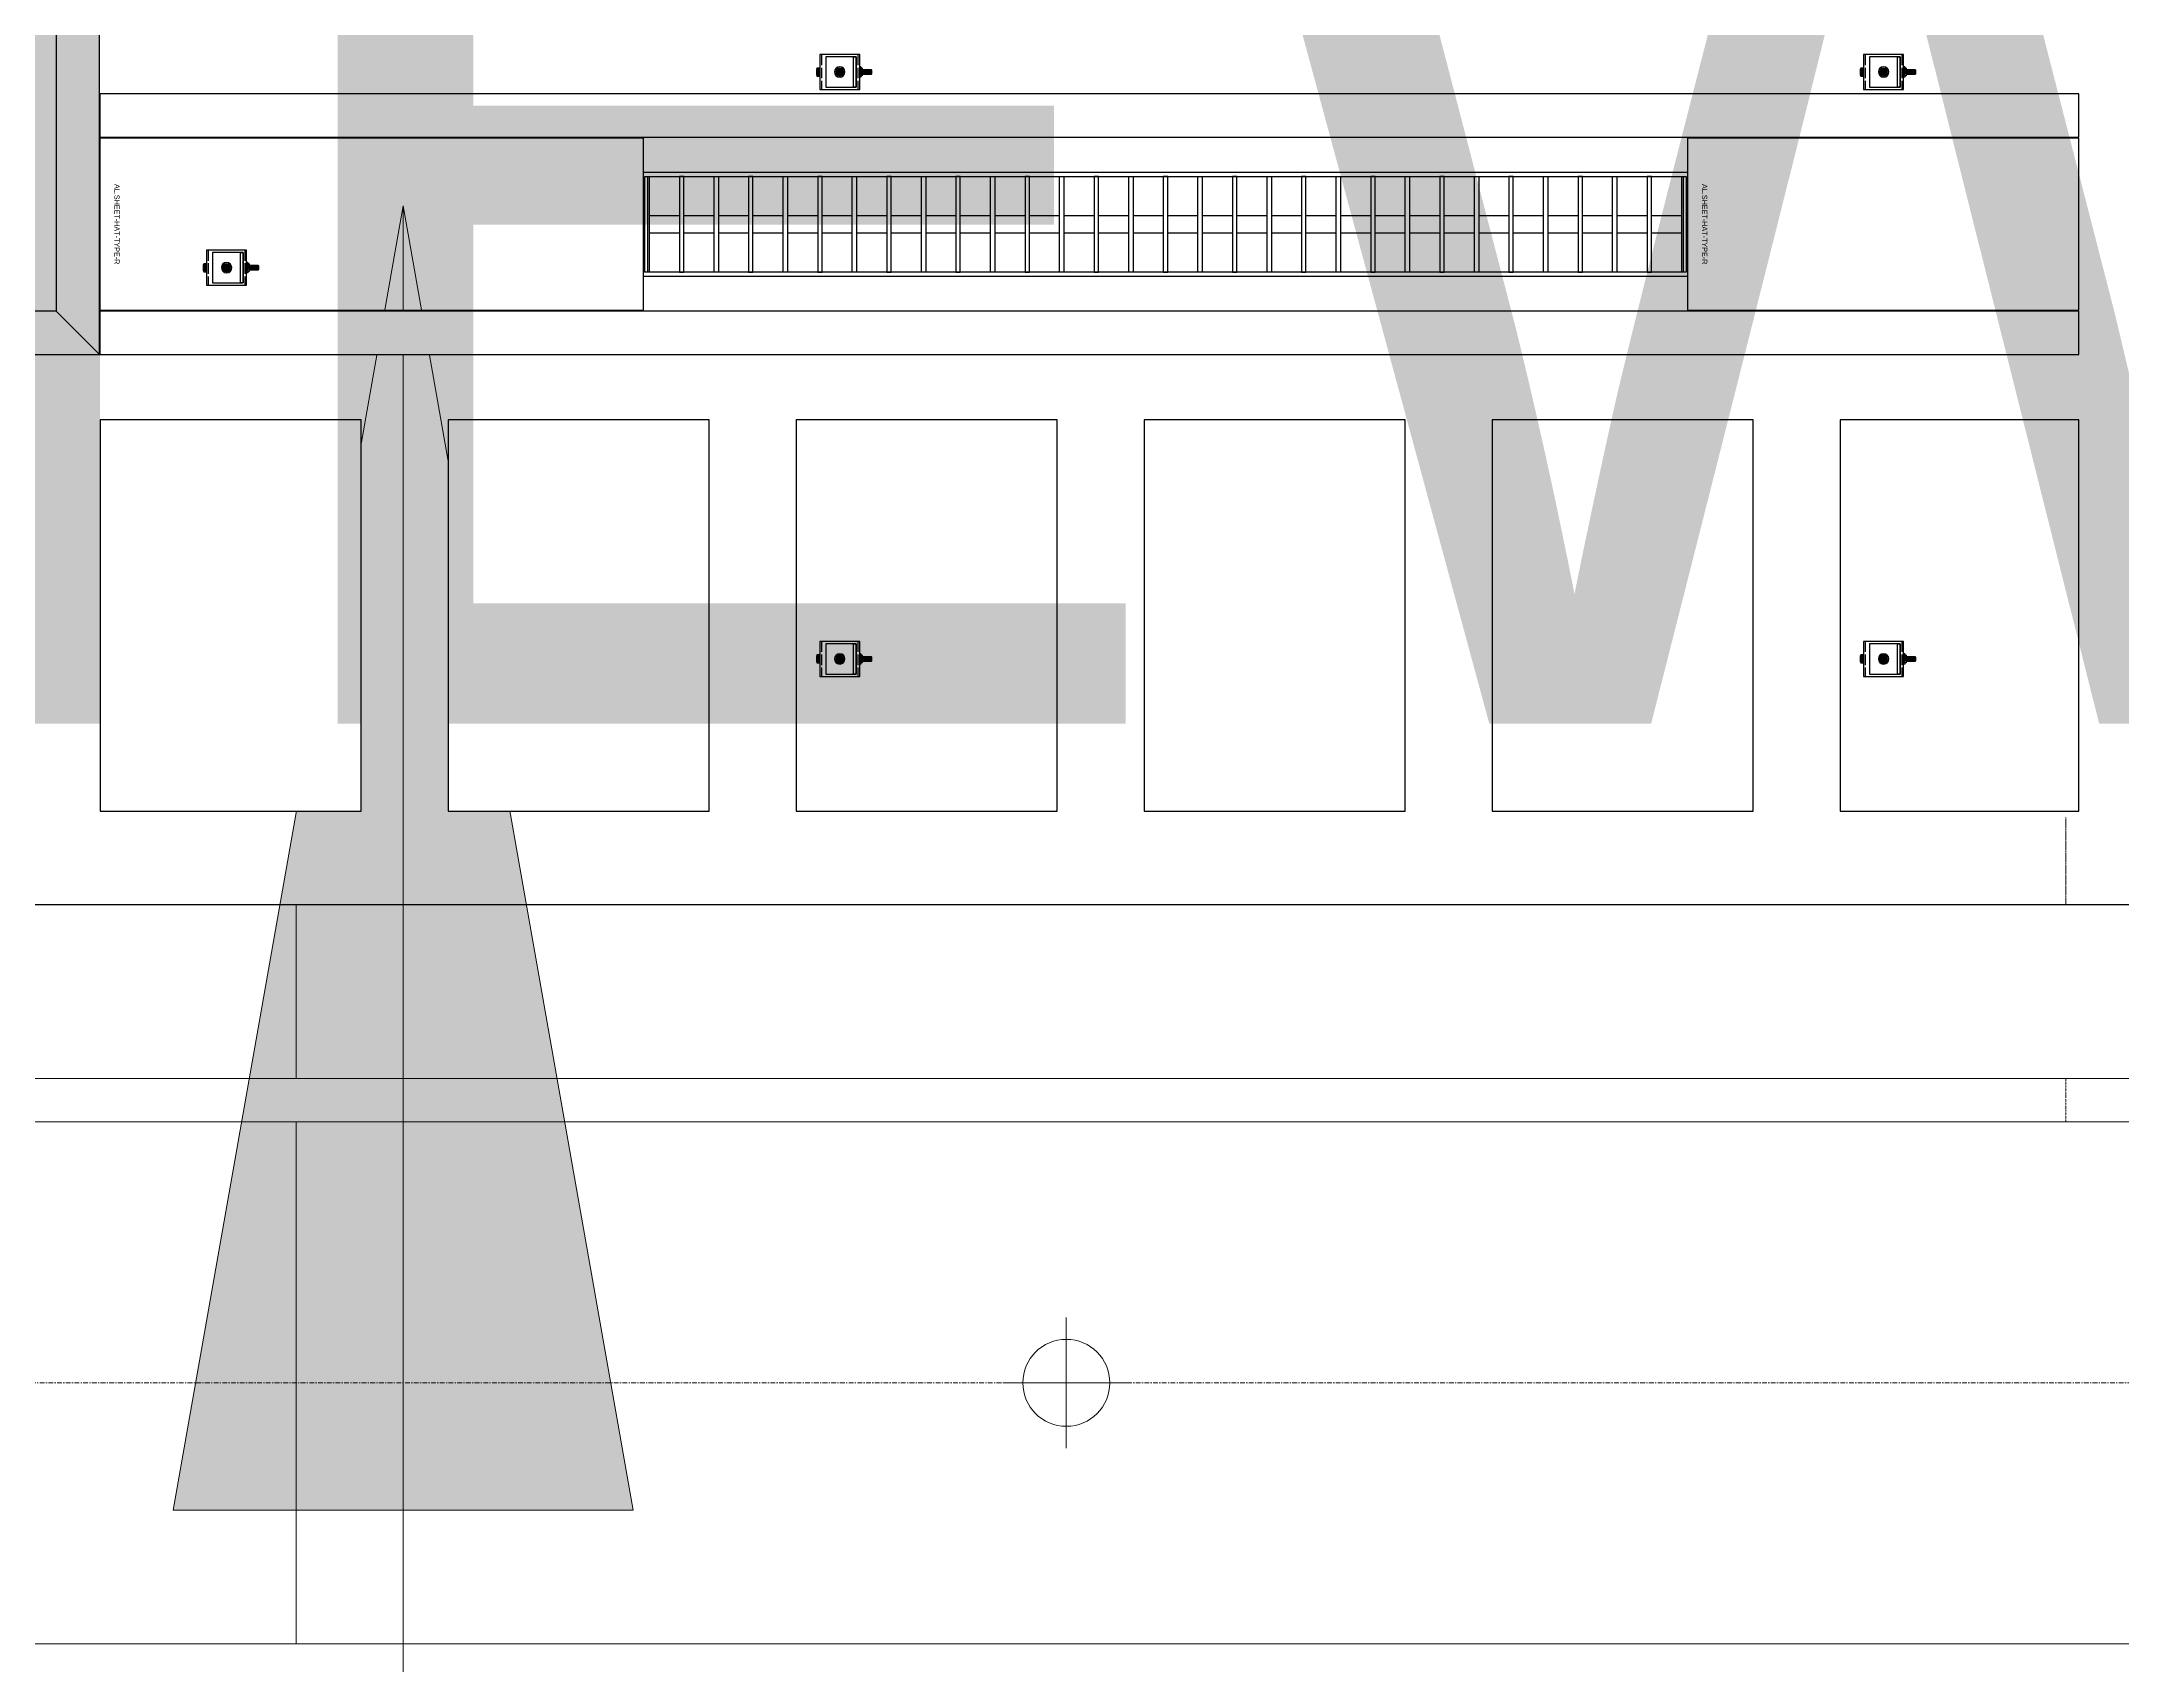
# Model space of a CAD drawing. Header units: millimetres. Extents: x -962357 to -591296, y -195428 to 59420.
# Drawn here: x -738998 to -736605, y 3255 to 5122 of the extents above; entities that cross this region are included whole.
import ezdxf
from ezdxf.enums import TextEntityAlignment as Align

# ---------------------------------------------------------------- set-up
doc = ezdxf.new("R2010")
doc.units = ezdxf.units.MM
for name, pattern in [('ACAD_ISO02W100', [15, 12, -3]), ('DPA_Boundary Line 500', [3.75, 0, -0.75, 1.5, -0.75, 0, -0.75]), ('DPA_Grid _ Level 100', [10, 5.5, -1.6, 1.3, -1.6])]:
    doc.linetypes.add(name, pattern=pattern)
for name, color, linetype in [('000 - CSD_PL_001 - ASCESSORIES', 251, 'Continuous'), ('000 - H A T C H', 8, 'Continuous'), ('000 - WIPEOUT', 250, 'Continuous'), ('001 - ASCESSORIES', 251, 'Continuous'), ('008 - LIGHTING', 1, 'Continuous'), ('A04_TUBE SERIES', 2, 'Continuous'), ('A11_ALU.SOLID SHEET', 2, 'Continuous')]:
    doc.layers.add(name, color=color, linetype=linetype)
for name, color, linetype, lineweight in [('A-DETL-GENF', 2, 'Continuous', 9), ('A-GLAZ-CURT', 2, 'Continuous', 9), ('E-LITE-EQPM', 2, 'Continuous', 9), ('G-ANNO-TEXT', 3, 'Continuous', 9), ('I-WALL-E', 2, 'Continuous', 9), ('S-GRID', 251, 'Continuous', 9)]:
    doc.layers.add(name, color=color, linetype=linetype, lineweight=lineweight)
doc.layers.get('000 - CSD_PL_001 - ASCESSORIES').off()

# ---------------------------------------------------------------- blocks, each defined once
blk = doc.blocks.new('System Panel - DPA-AR_Metal Ceiling Rectangular Panel-13139259-4180-01 LOWER PLATFORM LEVEL - REFLECTED CEILING PLAN')
at = {"layer": 'A-GLAZ-CURT'}
for p, q in [((-741107.4, 4129), (-743507.4, 4129)), ((-743507.4, 4129), (-741107.4, 4129)), ((-741107.4, 3929), (-741107.4, 4129)), ((-741107.4, 4129), (-741107.4, 3929)), ((-743507.4, 3929), (-741107.4, 3929)), ((-741107.4, 3929), (-743507.4, 3929))]:
    blk.add_line(p, q, dxfattribs=at)
blk = doc.blocks.new('System Panel - DPA-AR_Metal Ceiling Rectangular Panel-V19-4180-01 LOWER PLATFORM LEVEL - REFLECTED CEILING PLAN')
at = {"layer": 'A-GLAZ-CURT'}
for p, q in [((-736557.8, 4129), (-738707.4, 4129)), ((-738707.4, 4129), (-738707.4, 3929)), ((-738707.4, 3929), (-738707.4, 4129)), ((-738707.4, 4129), (-736557.8, 4129)), ((-738707.4, 3929), (-736557.8, 3929)), ((-736557.8, 3929), (-738707.4, 3929))]:
    blk.add_line(p, q, dxfattribs=at)
blk = doc.blocks.new('System Panel - DPA-AR_Metal Ceiling Rectangular Panel-13139299-4180-01 LOWER PLATFORM LEVEL - REFLECTED CEILING PLAN')
at = {"layer": 'A-GLAZ-CURT'}
for p, q in [((-818782.4, 3879), (-821182.4, 3879)), ((-821182.4, 3879), (-821182.4, 3279)), ((-821182.4, 3279), (-821182.4, 3879)), ((-821182.4, 3879), (-818782.4, 3879)), ((-818782.4, 3279), (-818782.4, 3879)), ((-818782.4, 3879), (-818782.4, 3279)), ((-821182.4, 3279), (-818782.4, 3279)), ((-818782.4, 3279), (-821182.4, 3279))]:
    blk.add_line(p, q, dxfattribs=at)
blk = doc.blocks.new('*U403')
at = {"layer": 'A-GLAZ-CURT'}
for name, p in [('System Panel - DPA-AR_Metal Ceiling Rectangular Panel-13139259-4180-01 LOWER PLATFORM LEVEL - REFLECTED CEILING PLAN', (747082.4, -3579)), ('System Panel - DPA-AR_Metal Ceiling Rectangular Panel-V19-4180-01 LOWER PLATFORM LEVEL - REFLECTED CEILING PLAN', (744682.4, -3579)), ('System Panel - DPA-AR_Metal Ceiling Rectangular Panel-13139299-4180-01 LOWER PLATFORM LEVEL - REFLECTED CEILING PLAN', (824757.4, -3579)), ('System Panel - DPA-AR_Metal Ceiling Rectangular Panel-13139299-4180-01 LOWER PLATFORM LEVEL - REFLECTED CEILING PLAN', (827157.4, -3579))]:
    blk.add_blockref(name, p, dxfattribs=at)
blk = doc.blocks.new('*U494')
at = {"layer": 'A11_ALU.SOLID SHEET', "color": 0}
blk.add_lwpolyline([(450, -98.8), (450, 98.8), (0, 98.8), (0, -98.8)], close=True, dxfattribs=at)
at = {"layer": 'Defpoints', "color": 250}
blk.add_point((0, 0), dxfattribs=at)
blk.add_text('AL.SHEET-HAT-TYPE-R', height=6, rotation=270, dxfattribs=at).set_placement((15, 0), align=Align.BOTTOM_CENTER)
blk = doc.blocks.new('*U634')
at = {"color": 1}
blk.add_wipeout([(600, -60), (-600, -60), (-600, 60), (600, 60)], dxfattribs=at).dxf.layer = '000 - WIPEOUT'
at = {"layer": '001 - ASCESSORIES', "color": 0}
blk.add_lwpolyline([(600, -60), (-600, -60), (-600, 60), (600, 60)], close=True, dxfattribs=at)
at = {"layer": '001 - ASCESSORIES'}
for points in [[(-593.5, -55), (-598.5, -55), (-598.5, 55), (-593.5, 55)], [(595, -55), (-595, -55), (-595, 55), (595, 55)], [(-558.8, -55), (-553.8, -55), (-553.8, 55), (-558.8, 55)], [(-514, -55), (-519, -55), (-519, 55), (-514, 55)], [(-479.3, -55), (-474.3, -55), (-474.3, 55), (-479.3, 55)], [(-434.6, -55), (-439.6, -55), (-439.6, 55), (-434.6, 55)], [(-399.8, -55), (-394.8, -55), (-394.8, 55), (-399.8, 55)], [(-355.1, -55), (-360.1, -55), (-360.1, 55), (-355.1, 55)], [(-320.4, -55), (-315.4, -55), (-315.4, 55), (-320.4, 55)], [(-275.6, -55), (-280.6, -55), (-280.6, 55), (-275.6, 55)], [(-240.9, -55), (-235.9, -55), (-235.9, 55), (-240.9, 55)], [(-196.2, -55), (-201.2, -55), (-201.2, 55), (-196.2, 55)], [(-161.4, -55), (-156.4, -55), (-156.4, 55), (-161.4, 55)], [(-116.7, -55), (-121.7, -55), (-121.7, 55), (-116.7, 55)], [(-82, -55), (-77, -55), (-77, 55), (-82, 55)], [(-37.2, -55), (-42.2, -55), (-42.2, 55), (-37.2, 55)], [(-2.5, -55), (2.5, -55), (2.5, 55), (-2.5, 55)], [(42.2, -55), (37.2, -55), (37.2, 55), (42.2, 55)], [(77, -55), (82, -55), (82, 55), (77, 55)], [(121.7, -55), (116.7, -55), (116.7, 55), (121.7, 55)], [(156.4, -55), (161.4, -55), (161.4, 55), (156.4, 55)], [(201.2, -55), (196.2, -55), (196.2, 55), (201.2, 55)], [(235.9, -55), (240.9, -55), (240.9, 55), (235.9, 55)], [(280.6, -55), (275.6, -55), (275.6, 55), (280.6, 55)], [(315.4, -55), (320.4, -55), (320.4, 55), (315.4, 55)], [(360.1, -55), (355.1, -55), (355.1, 55), (360.1, 55)], [(394.8, -55), (399.8, -55), (399.8, 55), (394.8, 55)], [(439.6, -55), (434.6, -55), (434.6, 55), (439.6, 55)], [(474.3, -55), (479.3, -55), (479.3, 55), (474.3, 55)], [(519, -55), (514, -55), (514, 55), (519, 55)], [(553.8, -55), (558.8, -55), (558.8, 55), (553.8, 55)], [(598.5, -55), (593.5, -55), (593.5, 55), (598.5, 55)]]:
    blk.add_lwpolyline(points, close=True, dxfattribs=at)
for points in [[(-593.5, 10), (-558.8, 10)], [(-553.8, 10), (-519, 10)], [(-514, 10), (-479.3, 10)], [(-474.3, 10), (-439.6, 10)], [(-434.6, 10), (-399.8, 10)], [(-394.8, 10), (-360.1, 10)], [(-355.1, 10), (-320.4, 10)], [(-315.4, 10), (-280.6, 10)], [(-275.6, 10), (-240.9, 10)], [(-235.9, 10), (-201.2, 10)], [(-196.2, 10), (-161.4, 10)], [(-156.4, 10), (-121.7, 10)], [(-116.7, 10), (-82, 10)], [(-77, 10), (-42.2, 10)], [(-37.2, 10), (-2.5, 10)], [(2.5, 10), (37.2, 10)], [(42.2, 10), (77, 10)], [(82, 10), (116.7, 10)], [(121.7, 10), (156.4, 10)], [(161.4, 10), (196.2, 10)], [(201.2, 10), (235.9, 10)], [(240.9, 10), (275.6, 10)], [(280.6, 10), (315.4, 10)], [(320.4, 10), (355.1, 10)], [(360.1, 10), (394.8, 10)], [(399.8, 10), (434.6, 10)], [(439.6, 10), (474.3, 10)], [(479.3, 10), (514, 10)], [(519, 10), (553.8, 10)], [(558.8, 10), (593.5, 10)], [(-593.5, -10), (-558.8, -10)], [(-553.8, -10), (-519, -10)], [(-514, -10), (-479.3, -10)], [(-474.3, -10), (-439.6, -10)], [(-434.6, -10), (-399.8, -10)], [(-394.8, -10), (-360.1, -10)], [(-355.1, -10), (-320.4, -10)], [(-315.4, -10), (-280.6, -10)], [(-275.6, -10), (-240.9, -10)], [(-235.9, -10), (-201.2, -10)], [(-196.2, -10), (-161.4, -10)], [(-156.4, -10), (-121.7, -10)], [(-116.7, -10), (-82, -10)], [(-77, -10), (-42.2, -10)], [(-37.2, -10), (-2.5, -10)], [(2.5, -10), (37.2, -10)], [(42.2, -10), (77, -10)], [(82, -10), (116.7, -10)], [(121.7, -10), (156.4, -10)], [(161.4, -10), (196.2, -10)], [(201.2, -10), (235.9, -10)], [(240.9, -10), (275.6, -10)], [(280.6, -10), (315.4, -10)], [(320.4, -10), (355.1, -10)], [(360.1, -10), (394.8, -10)], [(399.8, -10), (434.6, -10)], [(439.6, -10), (474.3, -10)], [(479.3, -10), (514, -10)], [(519, -10), (553.8, -10)], [(558.8, -10), (593.5, -10)]]:
    blk.add_lwpolyline(points, dxfattribs=at)
blk = doc.blocks.new('*U497')
at = {"layer": 'A11_ALU.SOLID SHEET', "color": 0}
blk.add_lwpolyline([(625.2, -98.8), (625.2, 98.8), (0, 98.8), (0, -98.8)], close=True, dxfattribs=at)
at = {"layer": 'Defpoints', "color": 250}
blk.add_point((0, 0), dxfattribs=at)
blk.add_text('AL.SHEET-HAT-TYPE-R', height=6, rotation=270, dxfattribs=at).set_placement((15, 0), align=Align.BOTTOM_CENTER)
blk = doc.blocks.new('*U362')
blk.add_attdef('EXTR.OVL-LENGTH_', (-25, -59.1), '', height=5)
blk.add_wipeout([(-25, 25), (25, -25), (25, 2475), (-25, 2425)]).dxf.layer = '000 - WIPEOUT'
blk.add_point((0, 0))
at = {"layer": 'A04_TUBE SERIES', "color": 0}
blk.add_lwpolyline([(-25, 25), (25, -25), (25, 2475), (-25, 2425)], close=True, dxfattribs=at)
blk = doc.blocks.new('*U378')
blk.add_attdef('EXTR.OVL-LENGTH_', (-25, -59.1), '', height=5)
blk.add_wipeout([(-25, 25), (25, -25), (25, 6873.5), (-25, 6823.5)]).dxf.layer = '000 - WIPEOUT'
at = {"layer": 'A04_TUBE SERIES', "color": 0}
blk.add_lwpolyline([(-25, 25), (25, -25), (25, 6873.5), (-25, 6823.5)], close=True, dxfattribs=at)
blk = doc.blocks.new('*U624')
at = {"layer": 'A04_TUBE SERIES', "color": 0, "linetype": 'ByBlock'}
blk.add_blockref('*U362', (6873.5, 25), dxfattribs=at)
at = {"layer": 'A04_TUBE SERIES', "color": 0, "linetype": 'ByBlock', "rotation": 269.9999999999478}
blk.add_blockref('*U378', (25, 25), dxfattribs=at)
blk = doc.blocks.new('*U611')
at = {"color": 3}
for points in [[(-225, -3450), (225, -3450), (225, -3750), (-225, -3750)], [(-225, -3850), (225, -3850), (225, -4150), (-225, -4150)], [(-225, -4250), (225, -4250), (225, -4550), (-225, -4550)], [(-225, -4650), (225, -4650), (225, -4950), (-225, -4950)], [(-225, -5050), (225, -5050), (225, -5350), (-225, -5350)]]:
    blk.add_wipeout(points, dxfattribs=at).dxf.layer = '000 - WIPEOUT'
at = {"layer": 'A11_ALU.SOLID SHEET', "color": 0, "linetype": 'ByBlock'}
for points in [[(-225, -3750), (225, -3750), (225, -3450), (-225, -3450)], [(-225, -4150), (225, -4150), (225, -3850), (-225, -3850)], [(-225, -4550), (225, -4550), (225, -4250), (-225, -4250)], [(-225, -4950), (225, -4950), (225, -4650), (-225, -4650)], [(-225, -5350), (225, -5350), (225, -5050), (-225, -5050)]]:
    blk.add_lwpolyline(points, close=True, dxfattribs=at)
blk = doc.blocks.new('*U558')
blk.add_attdef('EXTR.OVL-LENGTH_', (-25, -59.1), '', height=5)
blk.add_wipeout([(-25, 0), (25, 0), (25, 2275.2), (-25, 2275.2)]).dxf.layer = '000 - WIPEOUT'
blk.add_point((0, 0))
at = {"layer": 'A04_TUBE SERIES', "color": 0}
blk.add_lwpolyline([(-25, 0), (25, 0), (25, 2275.2), (-25, 2275.2)], close=True, dxfattribs=at)
blk = doc.blocks.new('*U399')
at = {"layer": 'Defpoints'}
blk.add_point((0, 0), dxfattribs=at)
blk.add_wipeout([(225, 250), (225, 524.5), (-225, 524.5), (-225, 250)]).dxf.layer = '000 - WIPEOUT'
at = {"layer": 'A11_ALU.SOLID SHEET', "color": 0}
blk.add_lwpolyline([(225, 250), (225, 524.5), (-225, 524.5), (-225, 250)], close=True, dxfattribs=at)
at = {"layer": 'Defpoints'}
blk.add_point((0, 400), dxfattribs=at)
blk = doc.blocks.new('*U5836')
blk.add_lwpolyline([(-3457.4, 550), (8124.6, 550), (8124.6, 4315), (-3457.4, 4315)], close=True)
at = {"layer": 'A11_ALU.SOLID SHEET', "color": 1}
for name, p in [('*U497', (5749.3, 1332.5)), ('*U494', (7574.5, 1332.5))]:
    blk.add_blockref(name, p, dxfattribs=at)
at = {"layer": '008 - LIGHTING'}
blk.add_blockref('*U634', (6974.5, 1332.5), dxfattribs=at)
at = {"layer": 'A11_ALU.SOLID SHEET'}
blk.add_blockref('*U624', (-1149.3, 1182.5), dxfattribs=at)
at = {"layer": 'A11_ALU.SOLID SHEET', "linetype": 'ByBlock', "rotation": 90}
blk.add_blockref('*U611', (2300, 882.5), dxfattribs=at)
at = {"layer": 'A04_TUBE SERIES', "linetype": 'ByBlock', "rotation": 270}
for p in [(5749.3, 1457.5), (5749.3, 1207.5)]:
    blk.add_blockref('*U558', p, dxfattribs=at)
at = {"layer": 'A11_ALU.SOLID SHEET', "linetype": 'ByBlock', "rotation": 270}
blk.add_blockref('*U399', (7500, 882.5), dxfattribs=at)
blk = doc.blocks.new('LGF_DL_SAA_LowPower_DL1a - LGF_DL_SAA_LowPower_DL1a-8832329-4180-01 LOWER PLATFORM LEVEL - REFLECTED CEILING PLAN')
at = {"layer": 'A-DETL-GENF'}
for p, q in [((0, 75), (0, -75)), ((72.5, 0), (-72.5, 0))]:
    blk.add_line(p, q, dxfattribs=at)
blk.add_circle((0, 0), 50, dxfattribs=at)
blk = doc.blocks.new('C-1-PP19-AR-4180-01-B_20250908-040939_EXDOWNLIGHT')
at = {"layer": 'E-LITE-EQPM', "extrusion": (0, 0, -1), "rotation": 180}
blk.add_blockref('LGF_DL_SAA_LowPower_DL1a - LGF_DL_SAA_LowPower_DL1a-8832329-4180-01 LOWER PLATFORM LEVEL - REFLECTED CEILING PLAN', (-6860.5, 0), dxfattribs=at)
blk = doc.blocks.new('000 - ASSCESSORIES_FAMELINE_GALV.BRACKET_FITTING_L-PROFILE_BK-08_TOP_VIEW')
at = {"linetype": 'Continuous'}
blk.add_wipeout([(-17.5, 19), (-17.5, -16), (17.5, -16), (17.5, 19)], dxfattribs=at).dxf.layer = '000 - WIPEOUT'
at = {"layer": '001 - ASCESSORIES', "linetype": 'ByBlock'}
blk.add_lwpolyline([(-17.5, 19), (17.5, 19), (17.5, 16), (-17.5, 16)], close=True, dxfattribs=at)
at = {"layer": '001 - ASCESSORIES', "color": 0, "linetype": 'Continuous'}
blk.add_lwpolyline([(-17.5, 19), (-17.5, -16), (17.5, -16), (17.5, 19)], close=True, dxfattribs=at)
at = {"layer": '001 - ASCESSORIES'}
blk.add_circle((0, 0), 3.5, dxfattribs=at)
blk = doc.blocks.new('*U492')
at = {"layer": '001 - ASCESSORIES', "color": 0}
blk.add_blockref('000 - ASSCESSORIES_FAMELINE_GALV.BRACKET_FITTING_L-PROFILE_BK-08_TOP_VIEW', (0, 0), dxfattribs=at)
blk = doc.blocks.new('000 - DYNAMIC_VIEW_ASSCESSORIES_GALV.STUD_FULL_THREAD_1-4_TOP_VIEW')
at = {"layer": '000 - H A T C H'}
h = blk.add_hatch(color=250, dxfattribs=at)
h.dxf.hatch_style = 1
edge = h.paths.add_edge_path()
edge.add_arc((0, 0), 3.18, 0, 360)
at = {"layer": '001 - ASCESSORIES', "color": 0}
blk.add_circle((0, 0), 3.18, dxfattribs=at)
blk = doc.blocks.new('*U485')
at = {"layer": '001 - ASCESSORIES', "color": 0}
blk.add_blockref('000 - DYNAMIC_VIEW_ASSCESSORIES_GALV.STUD_FULL_THREAD_1-4_TOP_VIEW', (0, 0), dxfattribs=at)
blk = doc.blocks.new('000 - ASSCESSORIES_FAMELINE_GALV.BRACKET_FITTING_U-PROFILE_BK-07_TOP_VIEW')
at = {"linetype": 'Continuous'}
blk.add_wipeout([(20, -23), (20, 23), (-20, 23), (-20, -23)], dxfattribs=at).dxf.layer = '000 - WIPEOUT'
at = {"layer": '001 - ASCESSORIES', "linetype": 'ACAD_ISO02W100'}
for p, q in [((20, 21), (-20, 21)), ((20, -21), (-20, -21))]:
    blk.add_line(p, q, dxfattribs=at)
at = {"layer": '001 - ASCESSORIES', "color": 0, "linetype": 'Continuous'}
blk.add_lwpolyline([(20, -23), (20, 23), (-20, 23), (-20, -23)], close=True, dxfattribs=at)
at = {"layer": '001 - ASCESSORIES', "linetype": 'Continuous'}
blk.add_circle((0, 0), 3.5, dxfattribs=at)
blk = doc.blocks.new('*U489')
at = {"layer": '001 - ASCESSORIES', "color": 0, "linetype": 'ByBlock'}
blk.add_blockref('000 - ASSCESSORIES_FAMELINE_GALV.BRACKET_FITTING_U-PROFILE_BK-07_TOP_VIEW', (0, 0), dxfattribs=at)
blk = doc.blocks.new('*U281')
at = {"layer": '001 - ASCESSORIES', "color": 0}
blk.add_lwpolyline([(4.6, 0), (2.3, 4), (-2.3, 4), (-4.6, 0), (-2.3, -4), (2.3, -4)], close=True, dxfattribs=at)
at = {"layer": '001 - ASCESSORIES', "color": 8}
blk.add_circle((0, 0), 3.85, dxfattribs=at)
at = {"layer": '001 - ASCESSORIES', "color": 0}
blk.add_circle((0, 0), 2.6, dxfattribs=at)
blk = doc.blocks.new('*U639')
at = {"layer": '000 - CSD_PL_001 - ASCESSORIES', "color": 0, "rotation": 270}
blk.add_blockref('*U281', (0, 0), dxfattribs=at)
blk = doc.blocks.new('*U308')
at = {"layer": '001 - ASCESSORIES'}
blk.add_lwpolyline([(-0.3, -4.5), (-0.3, -2.5, -19.949874), (0.3, -2.5), (0.3, -4.5)], format="xyb", dxfattribs=at)
blk.add_arc((0, 0), 4.5, 273.1847, 266.8153, dxfattribs=at)
blk = doc.blocks.new('000 - ASSCESSORIES_SPRING_WASHER_M5_TOP_VIEW')
at = {"color": 6}
blk.add_blockref('*U308', (0, 0), dxfattribs=at)
blk = doc.blocks.new('*U641')
at = {"color": 6}
blk.add_blockref('000 - ASSCESSORIES_SPRING_WASHER_M5_TOP_VIEW', (0, 0), dxfattribs=at)
blk = doc.blocks.new('*U307')
at = {"layer": '001 - ASCESSORIES'}
blk.add_lwpolyline([(-0.3, -6), (-0.3, -2.5, -19.949874), (0.2, -2.5), (0.2, -6)], format="xyb", dxfattribs=at)
blk.add_arc((0, 0), 6, 273.1847, 266.8153, dxfattribs=at)
blk = doc.blocks.new('000 - ASSCESSORIES_WASHER_M5_TOP_VIEW')
at = {"color": 6}
blk.add_blockref('*U307', (0, 0), dxfattribs=at)
blk = doc.blocks.new('*U640')
at = {"color": 6}
blk.add_blockref('000 - ASSCESSORIES_WASHER_M5_TOP_VIEW', (0, 0), dxfattribs=at)
blk = doc.blocks.new('*U282')
at = {"color": 1}
for p, q in [((-3.5, 3.5), (3.5, 3.5)), ((-3.5, 0), (3.5, 0))]:
    blk.add_line(p, q, dxfattribs=at)
at = {"color": 0}
for points in [[(-2.3, 3.2, 0.249855), (-4.6, 3.2), (-4.6, 0.3, 0.249855), (-2.3, 0.3)], [(2.3, 3.2, 0.062432), (0, 3.5, 0.062432), (-2.3, 3.2), (-2.3, 0.3, 0.061701), (0, 0, 0.061701), (2.3, 0.3)], [(4.6, 3.2, 0.249855), (2.3, 3.2), (2.3, 0.3, 0.249855), (4.6, 0.3)]]:
    blk.add_lwpolyline(points, format="xyb", close=True, dxfattribs=at)
blk = doc.blocks.new('*U296')
at = {"layer": '000 - H A T C H'}
h = blk.add_hatch(dxfattribs=at)
h.set_pattern_fill('ANSI35', color=8, scale=4, angle=65)
h.set_pattern_definition([(110, (-0.5, 0), (-0.939693, -0.34202), []), (110, (-0.2012, 0.6409), (-0.939693, -0.34202), [1.25, -0.25, 0, -0.25])])
h.paths.add_polyline_path([(0, -2.5), (59.5, -2.5), (59.5, 2.5), (0, 2.5)])
at = {"color": 8}
blk.add_line((59.5, -2.5), (59.5, 2.5), dxfattribs=at)
at = {"color": 1}
blk.add_lwpolyline([(59.5, 2.5), (0, 2.5), (0, -2.5), (59.5, -2.5), (60, -2), (60, 2)], close=True, dxfattribs=at)
blk = doc.blocks.new('*U448')
at = {"layer": '000 - H A T C H'}
h = blk.add_hatch(color=250, dxfattribs=at)
h.dxf.hatch_style = 1
edge = h.paths.add_edge_path()
edge.add_line((-0.3, -4.6), (-3.2, -4.6))
edge.add_arc((-1, -3.5), 2.45, 180, 208.0569, ccw=False)
edge.add_line((-3.5, -3.5), (-3.5, 0))
edge.add_arc((5.9, 0), 9.36, 179.9761, 180.0239, ccw=False)
edge.add_line((-3.5, 0), (-3.5, 0))
edge.add_arc((5.9, 0), 9.36, 179.9761, 180.0239, ccw=False)
edge.add_line((-3.5, 0), (-3.5, 3.5))
edge.add_arc((-1, 3.5), 2.45, 151.9431, 180, ccw=False)
edge.add_line((-3.2, 4.6), (-0.3, 4.6))
edge.add_arc((-2.5, 3.5), 2.45, 360, 388.0569, ccw=False)
edge.add_line((0, 3.5), (0, -3.5))
edge.add_arc((-2.5, -3.5), 2.45, 331.9431, 360, ccw=False)
blk.add_blockref('*U296', (0, 0))
at = {"layer": '001 - ASCESSORIES', "rotation": 90}
blk.add_blockref('*U282', (0, 0), dxfattribs=at)
blk = doc.blocks.new('*U306')
blk.add_wipeout([(-6, 0.65), (6, 0.65), (6, -0.65), (-6, -0.65)]).dxf.layer = '000 - WIPEOUT'
at = {"layer": '001 - ASCESSORIES'}
blk.add_lwpolyline([(-6, 0.65), (6, 0.65), (6, -0.65), (-6, -0.65)], close=True, dxfattribs=at)
blk.add_wipeout([(0.1, -0.65), (6, -0.65), (6, 0.65), (0.1, 0.65)]).dxf.layer = '000 - WIPEOUT'
blk.add_wipeout([(-0.1, -0.65), (-6, -0.65), (-6, 0.65), (-0.1, 0.65)]).dxf.layer = '000 - WIPEOUT'
for points in [[(-0.1, -0.65), (-6, -0.65), (-6, 0.65), (-0.1, 0.65)], [(0.1, -0.65), (6, -0.65), (6, 0.65), (0.1, 0.65)]]:
    blk.add_lwpolyline(points, close=True, dxfattribs=at)
blk = doc.blocks.new('000 - ASSCESSORIES_WASHER_M5_FRONT-SIDE-BACK_VIEW')
at = {"color": 6}
blk.add_blockref('*U306', (0, 0), dxfattribs=at)
blk = doc.blocks.new('*U637')
at = {"color": 6}
blk.add_blockref('000 - ASSCESSORIES_WASHER_M5_FRONT-SIDE-BACK_VIEW', (0, 0), dxfattribs=at)
blk = doc.blocks.new('*U309')
blk.add_wipeout([(-4.5, 0.65), (4.5, 0.65), (4.5, -0.65), (-4.5, -0.65)]).dxf.layer = '000 - WIPEOUT'
at = {"layer": '001 - ASCESSORIES'}
blk.add_lwpolyline([(-4.5, 0.65), (4.5, 0.65), (4.5, -0.65), (-4.5, -0.65)], close=True, dxfattribs=at)
blk.add_wipeout([(0.1, -0.95), (4.5, -0.65), (4.5, 0.65), (0.1, 0.35)]).dxf.layer = '000 - WIPEOUT'
blk.add_wipeout([(-0.1, -0.35), (-4.5, -0.65), (-4.5, 0.65), (-0.1, 0.95)]).dxf.layer = '000 - WIPEOUT'
for points in [[(-0.1, -0.35), (-4.5, -0.65), (-4.5, 0.65), (-0.1, 0.95)], [(0.1, -0.95), (4.5, -0.65), (4.5, 0.65), (0.1, 0.35)]]:
    blk.add_lwpolyline(points, close=True, dxfattribs=at)
blk = doc.blocks.new('000 - ASSCESSORIES_SPRING_WASHER_M5_FRONT-SIDE-BACK_VIEW')
at = {"color": 6}
blk.add_blockref('*U309', (0, 0), dxfattribs=at)
blk = doc.blocks.new('*U638')
at = {"color": 6}
blk.add_blockref('000 - ASSCESSORIES_SPRING_WASHER_M5_FRONT-SIDE-BACK_VIEW', (0, 0), dxfattribs=at)
blk = doc.blocks.new('*U486')
at = {"layer": '001 - ASCESSORIES'}
blk.add_blockref('*U448', (-23, 0), dxfattribs=at)
at = {"layer": '001 - ASCESSORIES', "color": 6, "rotation": 180}
for name in ['*U640', '*U641']:
    blk.add_blockref(name, (0, 0), dxfattribs=at)
at = {"layer": '001 - ASCESSORIES', "color": 2, "rotation": 270}
blk.add_blockref('*U639', (0, 0), dxfattribs=at)
blk.add_blockref('*U639', (0, 0), dxfattribs=at)
at = {"layer": '001 - ASCESSORIES', "color": 0, "rotation": 90}
blk.add_blockref('*U489', (0, 0), dxfattribs=at)
at = {"layer": '001 - ASCESSORIES', "color": 0, "rotation": 270}
blk.add_blockref('*U492', (0, 0), dxfattribs=at)
at = {"layer": '001 - ASCESSORIES', "color": 6}
for name in ['*U640', '*U641']:
    blk.add_blockref(name, (0, 0), dxfattribs=at)
at = {"layer": '001 - ASCESSORIES', "color": 2, "rotation": 90}
blk.add_blockref('*U639', (0, 0), dxfattribs=at)
blk.add_blockref('*U639', (0, 0), dxfattribs=at)
at = {"layer": '001 - ASCESSORIES', "color": 1}
blk.add_blockref('*U485', (0, 0), dxfattribs=at)
at = {"layer": '001 - ASCESSORIES', "rotation": 90}
blk.add_blockref('*U637', (23.65, 0), dxfattribs=at)
blk.add_blockref('*U638', (25.25, 0), dxfattribs=at)
blk = doc.blocks.new('C-1-PP19-AR-4180-01-B_20250903-141828_ERROR_HANGING')
at = {"layer": '000 - CSD_PL_001 - ASCESSORIES', "linetype": 'ByBlock'}
for p in [(6600, 1507.5), (7800, 1507.5), (5895.1, 1282.5), (6600, 832.5), (7800, 832.5)]:
    blk.add_blockref('*U486', p, dxfattribs=at)

msp = doc.modelspace()

# ---------------------------------------------------------------- hatches: boundary and pattern name
at = {"layer": 'G-ANNO-TEXT'}
msp.add_hatch(color=7, dxfattribs=at).paths.add_polyline_path([(-738581.9, 4933.5), (-738846.3, 3433.5), (-738317.4, 3433.5)])

# ---------------------------------------------------------------- linework, layer by layer
at = {"layer": 'G-ANNO-TEXT', "color": 250}
for p, q in [((-738581.9, 4933.5), (-738846.3, 3433.5)), ((-738317.4, 3433.5), (-738581.9, 4933.5)), ((-738581.9, 4933.5), (-738581.9, -11612.5)), ((-738846.3, 3433.5), (-738317.4, 3433.5))]:
    msp.add_line(p, q, dxfattribs=at)
at = {"layer": 'I-WALL-E', "linetype": 'DPA_Boundary Line 500'}
for p, q in [((-736670.4, 5062.5), (-736670.4, 5050)), ((-736670.4, 5050), (-736670.4, 5062.5)), ((-736670.4, 4775), (-736670.4, 4762.5)), ((-736670.4, 4762.5), (-736670.4, 4775)), ((-736670.4, 4230), (-736670.4, 4130)), ((-736670.4, 4130), (-736670.4, 4230)), ((-736670.4, 3930), (-736670.4, 3880)), ((-736670.4, 3880), (-736670.4, 3930))]:
    msp.add_line(p, q, dxfattribs=at)
at = {"layer": 'S-GRID', "linetype": 'DPA_Grid _ Level 100'}
msp.add_line((-602984.2, 3580), (-957857, 3580), dxfattribs=at)

# ---------------------------------------------------------------- block references
msp.add_blockref('*U403', (-744680, 3580))

# ---------------------------------------------------------------- next in the draw order: block references
msp.add_blockref('*U5836', (-744680, 3580))

# ---------------------------------------------------------------- next in the draw order: block references
msp.add_blockref('C-1-PP19-AR-4180-01-B_20250908-040939_EXDOWNLIGHT', (-744680, 3580))

# ---------------------------------------------------------------- next in the draw order: block references
msp.add_blockref('C-1-PP19-AR-4180-01-B_20250903-141828_ERROR_HANGING', (-744680, 3580))

# ---------------------------------------------------------------- next in the draw order: texts
at = {"insert": (-774012.5, 5588.1), "char_height": 1250, "width": 52718.75, "attachment_point": 1}
msp.add_mtext('C-1-PP19-AR-4180-01-B_20250903-141828_NEWCL', dxfattribs=at)

doc.saveas('drawing.dxf')
